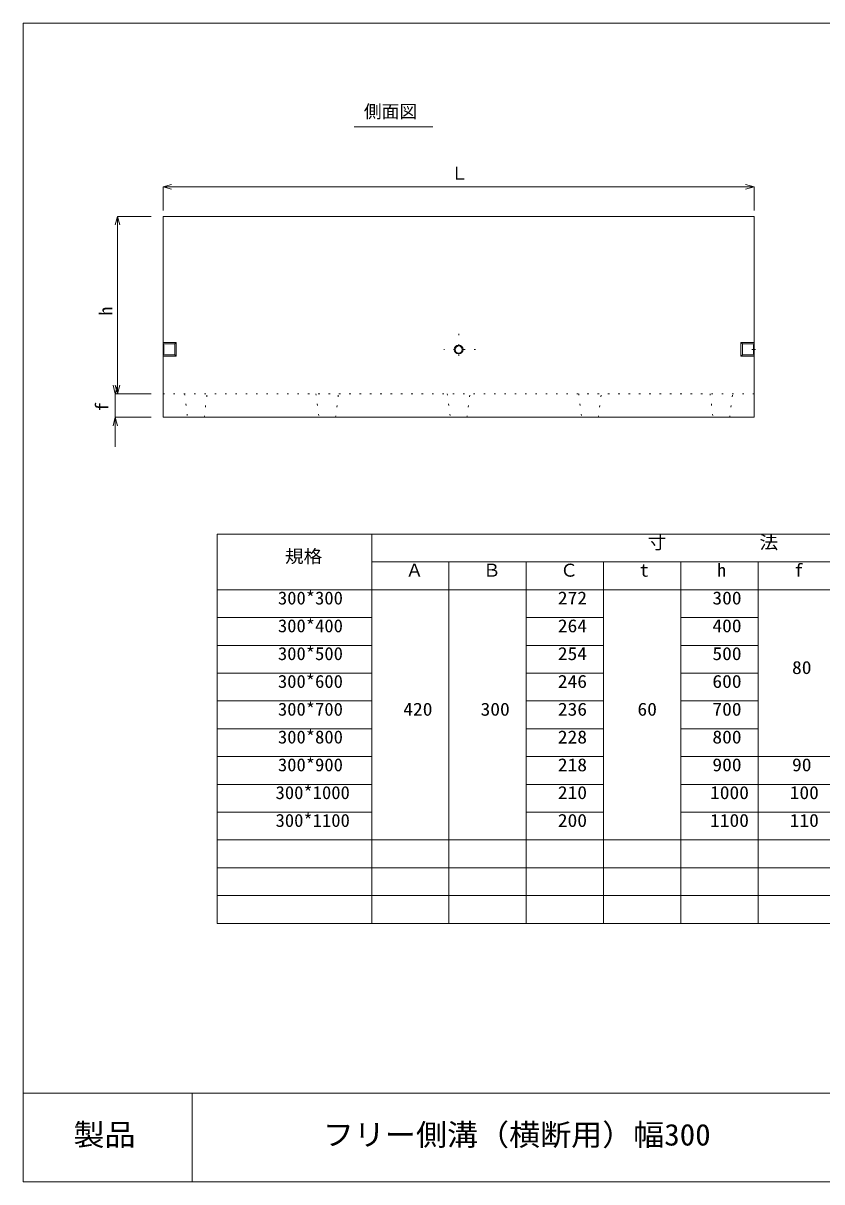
# Model space of a CAD drawing. Units: millimetres, scale not verified. Extents: x -162 to 6045, y 180 to 4102.
# Drawn here: x -162 to 2540, y 180 to 4102 of the extents above; entities that cross this region are included whole.
import ezdxf
from ezdxf.enums import TextEntityAlignment as Align

# ---------------------------------------------------------------- set-up
doc = ezdxf.new("R2010")
doc.units = ezdxf.units.MM
doc.header["$LTSCALE"] = 20
doc.linetypes.add('DOTTED', pattern=[1.75, 0.25, -1.5])
doc.layers.add('_0-0_', color=7, linetype='Continuous', lineweight=18)
doc.styles.add('ＭＳ ゴシック', font='')
doc.styles.get('ＭＳ ゴシック').set_extended_font_data('MS Gothic')

msp = doc.modelspace()

# ---------------------------------------------------------------- linework, layer by layer
at = {"layer": '_0-0_'}
for p, q in [((-161.72, 4102.25), (6045.25, 4102.25)), ((-161.72, 4102.25), (-161.72, 179.9)), ((957.62, 3751.58), (1224.29, 3751.58)), ((957.62, 3751.58), (1224.29, 3751.58)), ((311.33, 3448), (2311.33, 3448)), ((311.33, 3448), (311.33, 2768)), ((2311.33, 3448), (2311.33, 2768)), ((311.33, 3074), (311.33, 3122.11)), ((2311.33, 3074), (2311.33, 3122.11)), ((311.33, 2972.01), (311.33, 3024)), ((311.33, 3022.01), (311.33, 2973.64)), ((356.33, 3021.34), (311.33, 3021.34)), ((351.33, 3016.34), (356.33, 3021.34)), ((356.33, 2974.67), (356.33, 3021.34)), ((2266.33, 2974.67), (2266.33, 3021.34)), ((2271.33, 3016.34), (2266.33, 3021.34)), ((2266.33, 3021.34), (2311.33, 3021.34)), ((2311.33, 2972.01), (2311.33, 3024)), ((2311.33, 2972.01), (2311.33, 3024)), ((2311.33, 3022.01), (2311.33, 2973.64)), ((351.33, 3016.34), (311.33, 3016.34)), ((314, 3013), (311.33, 3013)), ((314, 3005), (311.33, 3005)), ((314, 2991), (311.33, 2991)), ((314, 2983), (311.33, 2983)), ((314, 2983), (314, 3013)), ((351.33, 2979.67), (351.33, 3016.34)), ((2271.33, 2979.67), (2271.33, 3016.34)), ((2271.33, 3016.34), (2311.33, 3016.34)), ((2303.76, 2998), (2315.21, 2998)), ((2308.67, 2983), (2308.67, 3013)), ((2308.67, 3013), (2311.33, 3013)), ((2308.67, 3005), (2311.33, 3005)), ((2308.67, 2991), (2311.33, 2991)), ((2308.67, 2983), (2311.33, 2983)), ((351.33, 2979.67), (311.33, 2979.67)), ((356.33, 2974.67), (311.33, 2974.67)), ((351.33, 2979.67), (356.33, 2974.67)), ((2271.33, 2979.67), (2266.33, 2974.67)), ((2266.33, 2974.67), (2311.33, 2974.67)), ((2271.33, 2979.67), (2311.33, 2979.67)), ((2311.33, 2768), (311.33, 2768)), ((494.5, 2372.37), (5294.5, 2372.37)), ((494.5, 2372.37), (494.5, 1054.73)), ((1017.38, 2372.37), (1017.38, 1054.73)), ((1017.38, 2278.25), (5294.5, 2278.25)), ((1278.82, 2278.25), (1278.82, 1054.73)), ((1540.25, 2278.25), (1540.25, 1054.73)), ((1801.69, 2278.25), (1801.69, 1054.73)), ((2063.13, 2278.25), (2063.13, 1054.73)), ((2324.57, 2278.25), (2324.57, 1054.73)), ((494.5, 2184.14), (5294.5, 2184.14)), ((494.5, 2090.02), (1017.38, 2090.02)), ((1540.25, 2090.02), (1801.69, 2090.02)), ((2063.13, 2090.02), (2324.57, 2090.02)), ((494.5, 1995.9), (1017.38, 1995.9)), ((1540.25, 1995.9), (1801.69, 1995.9)), ((2063.13, 1995.9), (2324.57, 1995.9)), ((494.5, 1901.78), (1017.38, 1901.78)), ((1540.25, 1901.78), (1801.69, 1901.78)), ((2063.13, 1901.78), (2324.57, 1901.78)), ((494.5, 1807.67), (1017.38, 1807.67)), ((1540.25, 1807.67), (1801.69, 1807.67)), ((2063.13, 1807.67), (2324.57, 1807.67)), ((494.5, 1713.55), (1017.38, 1713.55)), ((1540.25, 1713.55), (1801.69, 1713.55)), ((2063.13, 1713.55), (2324.57, 1713.55)), ((494.5, 1619.43), (1017.38, 1619.43)), ((1540.25, 1619.43), (1801.69, 1619.43)), ((2063.13, 1619.43), (2847.44, 1619.43)), ((494.5, 1525.31), (1017.38, 1525.31)), ((1540.25, 1525.31), (1801.69, 1525.31)), ((2063.13, 1525.31), (2847.44, 1525.31)), ((494.5, 1431.2), (1017.38, 1431.2)), ((1540.25, 1431.2), (1801.69, 1431.2)), ((2063.13, 1431.2), (2847.44, 1431.2)), ((494.5, 1337.08), (5294.5, 1337.08)), ((494.5, 1242.96), (5294.5, 1242.96)), ((494.5, 1148.84), (5294.5, 1148.84)), ((494.5, 1054.73), (5294.5, 1054.73)), ((-161.72, 179.9), (-161.72, 479.9)), ((-161.72, 479.9), (6045.25, 479.9)), ((410.47, 179.9), (410.47, 479.9)), ((6045.25, 179.9), (-161.72, 179.9)), ((6045.25, 179.9), (-161.72, 179.9)), ((-161.72, 179.9), (410.47, 179.9)), ((410.47, 179.9), (2634.94, 179.9))]:
    msp.add_line(p, q, dxfattribs=at)
at = {"layer": '_0-0_', "color": 4, "lineweight": 9}
for p, q in [((311.33, 3547.86), (340.31, 3555.62)), ((311.33, 3547.86), (2311.33, 3547.86)), ((311.33, 3547.86), (340.31, 3540.09)), ((311.33, 3547.86), (311.33, 3468.29)), ((2311.33, 3547.86), (2282.36, 3555.62)), ((2311.33, 3547.86), (2282.36, 3540.09)), ((2311.33, 3547.86), (2311.33, 3468.29)), ((157.68, 3448), (149.91, 3419.03)), ((157.68, 2848), (157.68, 3448)), ((157.68, 3448), (165.44, 3419.03)), ((157.68, 3448), (271.69, 3448)), ((149.91, 2848), (142.15, 2876.98)), ((149.91, 2848), (142.15, 2876.98)), ((149.91, 2848), (157.68, 2876.98)), ((149.91, 2848), (157.68, 2876.98)), ((157.68, 2848), (149.91, 2876.98)), ((157.68, 2848), (149.91, 2876.98)), ((157.68, 2848), (165.44, 2876.98)), ((157.68, 2848), (165.44, 2876.98)), ((149.91, 2768), (149.91, 2848)), ((149.91, 2848), (271.69, 2848)), ((149.91, 2768), (149.91, 2848)), ((149.91, 2848), (271.69, 2848)), ((157.68, 2848), (271.69, 2848)), ((157.68, 2848), (271.69, 2848)), ((149.91, 2768), (142.15, 2739.03)), ((149.91, 2768), (142.15, 2739.03)), ((149.91, 2768), (149.91, 2668)), ((149.91, 2768), (157.68, 2739.03)), ((149.91, 2768), (271.69, 2768)), ((149.91, 2768), (149.91, 2668)), ((149.91, 2768), (157.68, 2739.03)), ((149.91, 2768), (271.69, 2768))]:
    msp.add_line(p, q, dxfattribs=at)
at = {"layer": '_0-0_', "linetype": 'DOTTED'}
for p, q in [((1311.7, 3050.87), (1311.7, 2955.86)), ((1368.7, 2997.48), (1261.41, 2997.48)), ((2310.4, 2998), (2312.61, 2998)), ((2311.33, 2848), (311.33, 2848)), ((384.26, 2848), (394.26, 2768)), ((450.63, 2768), (460.63, 2848)), ((828.71, 2848), (838.71, 2768)), ((895.07, 2768), (905.07, 2848)), ((1273.15, 2848), (1283.15, 2768)), ((1339.52, 2768), (1349.52, 2848)), ((1717.6, 2848), (1727.6, 2768)), ((1783.96, 2768), (1793.96, 2848)), ((2162.04, 2848), (2172.04, 2768)), ((2228.41, 2768), (2238.41, 2848))]:
    msp.add_line(p, q, dxfattribs=at)
at = {"layer": '_0-0_'}
for radius in [15, 12]:
    msp.add_circle((1311.7, 2997.48), radius, dxfattribs=at)

# ---------------------------------------------------------------- texts
at = {"layer": '_0-0_', "style": 'ＭＳ ゴシック'}
for s, p in [('側面図', (990.96, 3768.24)), ('側面図', (990.96, 3768.24)), ('Ｌ', (1283.76, 3558.88)), ('f', (2447.3, 2215.25)), ('Ａ', (1132.12, 2215.25)), ('Ｂ', (1393.56, 2215.25)), ('Ｃ', (1655, 2215.25)), ('t', (1924.42, 2215.25)), ('h', (2185.86, 2215.25))]:
    msp.add_text(s, height=43.99, dxfattribs=at).set_placement(p, align=Align.BOTTOM_LEFT)
for s, p in [('h', (152.54, 3112.27)), ('f', (140.09, 2788.71))]:
    msp.add_text(s, height=43.99, rotation=90, dxfattribs=at).set_placement(p, align=Align.BOTTOM_LEFT)
for s, height, width, p in [('寸\u3000\u3000\u3000\u3000\u3000法', 43.99, 1.05, (1951.29, 2309.37)), ('規格', 43.99, 1.05, (723.99, 2262.31)), ('300*300', 43.99, 1.05, (700.02, 2121.13)), ('272', 43.99, 1.1, (1647.01, 2121.13)), ('300', 43.99, 1.1, (2169.88, 2121.13)), ('300*400', 43.99, 1.05, (700.02, 2027.02)), ('264', 43.99, 1.1, (1647.01, 2027.02)), ('400', 43.99, 1.1, (2169.88, 2027.02)), ('300*500', 43.99, 1.05, (700.02, 1932.9)), ('254', 43.99, 1.1, (1647.01, 1932.9)), ('500', 43.99, 1.1, (2169.88, 1932.9)), ('80', 43.99, 1.1, (2439.31, 1885.84)), ('300*600', 43.99, 1.05, (700.02, 1838.78)), ('246', 43.99, 1.1, (1647.01, 1838.78)), ('600', 43.99, 1.1, (2169.88, 1838.78)), ('300*700', 43.99, 1.05, (700.02, 1744.66)), ('420', 43.99, 1.1, (1124.13, 1744.66)), ('300', 43.99, 1.1, (1385.57, 1744.66)), ('236', 43.99, 1.1, (1647.01, 1744.66)), ('60', 43.99, 1.1, (1916.43, 1744.66)), ('700', 43.99, 1.1, (2169.88, 1744.66)), ('300*800', 43.99, 1.05, (700.02, 1650.55)), ('228', 43.99, 1.1, (1647.01, 1650.55)), ('800', 43.99, 1.1, (2169.88, 1650.55)), ('300*900', 43.99, 1.05, (700.02, 1556.43)), ('218', 43.99, 1.1, (1647.01, 1556.43)), ('900', 43.99, 1.1, (2169.88, 1556.43)), ('90', 43.99, 1.1, (2439.31, 1556.43)), ('300*1000', 43.99, 1.05, (692.03, 1462.31)), ('210', 43.99, 1.1, (1647.01, 1462.31)), ('1000', 43.99, 1.1, (2161.9, 1462.31)), ('100', 43.99, 1.1, (2431.32, 1462.31)), ('300*1100', 43.99, 1.05, (692.03, 1368.19)), ('200', 43.99, 1.1, (1647.01, 1368.19)), ('1100', 43.99, 1.1, (2161.9, 1368.19)), ('110', 43.99, 1.1, (2431.32, 1368.19)), ('製品', 73.31, 1.05, (8.26, 280.73)), ('フリー側溝（横断用）幅300', 73.31, 1.05, (852.08, 280.73))]:
    msp.add_text(s, height=height, dxfattribs=dict(at, width=width)).set_placement(p, align=Align.BOTTOM_LEFT)

doc.saveas('drawing.dxf')
